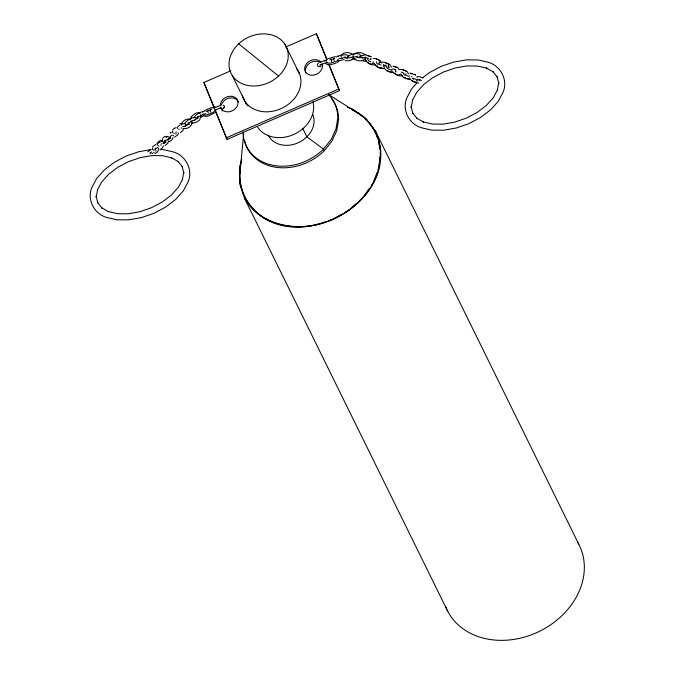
<?xml version="1.0" encoding="UTF-8"?>
<svg xmlns="http://www.w3.org/2000/svg" width="674" height="674" viewBox="0 0 674 674"><rect width="100%" height="100%" fill="white"/><g stroke="black" fill="none" stroke-linecap="round" stroke-linejoin="round"><path stroke-width="1.01" d="M198.232 116.467L197.735 118.102L194.238 120.351M152.467 149.35L152.703 147.749M157.278 145.449L157.371 144.27M161.726 141.27L161.743 140.554M166.267 137.243L166.276 136.527M172.46 132.643L172.477 132.011M177.515 128.439L177.607 127.26M392.158 68.959L391.998 69.852M409.143 75.749L408.983 76.642M417.594 79.802L417.619 79.296M181.357 125.212C181.373 121.118 186.841 118.009 190.464 119.365M380.01 156.225L379.117 167.009L378.047 169.831M380.161 154.439L380.456 150.858L378.375 141.734M239.843 174.313L243.685 133.528M172.915 137.361C172.83 139.501 170.674 141.599 168.559 141.574M183.564 128.591L182.881 130.621L180.287 132.677M341.069 56.65C341.777 51.637 350.455 51.392 353.007 55.1M158.5 149.695L157.834 151.532L154.885 153.723M163.31 145.795L162.636 147.631L160.05 149.687M168.365 141.582L167.691 143.427L165.105 145.483M178.492 132.989L177.582 135.095L174.507 137.058M383.894 65.092C383.22 69.085 387.87 72.615 391.56 71.655M187.869 123.098C188.349 124.218 192.031 119.745 194.82 120.166M324.851 61.444L325.028 60.466M338.146 58.958L337.716 60.23A2.949 2.359 -16.3 0 1 335.879 61.503L330.117 63.171L327.867 63.078A3.126 2.502 -16.3 0 1 326.528 61.654M190.675 118.843L191.323 116.905M155.247 148.609L154.995 149.283M164.835 140.369L164.422 141.203L166.065 139.821M385.882 64.948L385.873 65.74M241.688 159.612L239.43 167.514L239.607 183.606L244.578 198.409L447.831 611.47M216.068 109.415L215.385 110.89L215.832 111.901M156.073 150.428L155.728 151.111M162.426 140.066L162.763 139.375M165.787 142.736L165.964 140.462M172.552 131.464L172.898 130.773M170.328 138.709L170.505 136.426M175.922 134.143L176.099 131.86M373.337 61.679L372.975 62.32M241.604 160.522C235.336 181.685 244.392 205.528 263.087 217.323C281.816 227.972 305.078 229.413 325.163 221.822M376.977 172.654L373.067 182.999L371.34 185.46M197.474 117.04L197.069 117.495L202.891 114.572M208.081 112.962L208.207 111.985L207.365 111.084M202.655 112.154L203.076 111.134M222.412 108.851C224.122 108.489 225.563 105.624 223.178 105.186M156.983 143.36L159.334 141.018M326.553 60.365L326.873 59.75A2.949 2.359 -16.3 0 1 328.701 58.47L334.473 56.801L336.722 56.902M331.541 61.612L331.574 60.003L330.26 59.253M150.361 152.855L150.024 153.343L151.642 151.979M191.214 117.057C193.219 114.69 197.179 111.033 200.203 113.561M369.04 188.737L362.722 197.743L359.621 200.523M244.527 140.184A49.067 39.749 -26.2 0 0 276.711 167.388A49.067 39.749 -26.2 0 0 324.253 150.732L331.911 141.169L336.798 130.588L338.567 119.702A49.067 39.749 -26.2 0 0 331.381 98.429M199.925 118.624L200.852 116.779L200.507 114.816M370.658 58.781L370.034 59.438M387.98 66.667L388.772 64.83L387.651 63.508M210.743 109.5L210.01 111.025L210.692 112.061M223.751 107.975L224.257 107.385M338.828 61.208L337.177 62.674M416.566 83.349L411.713 88.766L406.995 97.587C401.536 109.651 409.067 124.176 421.579 127.799L431.79 130.149L443.627 130.208L456.424 127.967L468.877 123.671L480.444 117.554L490.605 109.837L498.229 101.336L502.947 92.515C508.407 80.45 500.875 65.926 488.364 62.294L478.152 59.952L466.315 59.885L453.518 62.126L441.066 66.431L429.498 72.548L422.674 77.721M152.568 146.637L155.879 144.405M147.842 151.802L150.976 149.401M155.087 149.165L156.874 147.867M373.649 63.053C370.953 65.951 365.594 62.294 365.114 58.941M400.499 73.963C398.275 76.566 393.843 73.887 392.521 71.419M417.459 80.198L416.566 80.459M334.321 58.293L333.689 59.573L334.203 60.744M353.825 54.215C356.689 51.687 362.157 52.092 364.853 54.729M346.992 58.023C351.44 52.286 338.828 55.715 337.885 56.304M356.521 203.295L348.778 210.237L345.29 212.217M215.402 112.499L207.971 116.172L204.728 116.307M318.457 63.145C315.769 64.662 318.33 67.762 320.74 66.49M378.83 63.196L379.858 61.477L378.729 59.843M194.011 117.782C191.475 116.568 178.18 126.451 189.335 124.37M200.026 119.525C197.92 121.809 192.461 125.28 190.843 120.688M172.805 129.661L174.515 128.212M162.67 138.263L164.389 136.814M157.952 143.419L159.654 141.987M177.953 126.569L179.621 125.162M170.017 136.637L172.055 135.061M168.416 139.223L170.033 137.858M165.501 141.894L163.883 143.259L164.397 142.972M359.141 57.576C364.937 51.334 347.085 53.28 347.413 58.276M360.278 56.431L365.308 54.636L370.793 56.726M192.511 122.887L191.711 123.384M161.533 143.848L161.928 143.663M170.084 133.191L170.969 132.694M381.998 67.341C379.159 68.697 375.224 66.237 374.264 63.398M417.332 81.798C414.485 83.163 410.55 80.695 409.59 77.855M341.802 214.189L332.198 219.631L328.179 220.878M206.236 111.505L211.956 109.028M362.578 57.703L357.591 57.543L356.285 56.448M362.334 58.149L365.19 57.315L368.417 58.571M388.451 67.526L389.21 67.105M405.428 74.317L406.195 73.904M350.244 57.72L345.644 57.981L344.271 56.995M350.876 57.602C351.836 56.001 359.773 57.737 357.549 56.161M220.137 105.961L220.297 105.885A9.2 7.456 -26.2 0 1 232.429 96.399A9.2 7.456 -26.2 0 1 235.243 108.767A9.2 7.456 -26.2 0 1 220.71 107.705L220.718 107.495M321.018 64.645L319.948 65.353L320.217 64.477M200.945 117.166L204.273 115.549M214.105 107.714L203.902 82.481L230.82 70.804M285.624 47.037L316.384 33.7L326.595 58.613M226.27 137.808L338.744 89.027L339.536 90.645L227.062 139.417L214.888 109.66L214.442 110.983A2.949 2.384 -36.3 0 1 212.731 112.507L207.28 114.816L205.132 114.925A3.126 2.527 -36.3 0 1 203.809 113.552M181.02 124.53L185.03 123.291M160.842 141.287L162.341 140.714M370.414 59.329L371.298 58.958M379.344 62.994L380.229 62.623M179.882 123.797L181.66 123.662M174.827 128.009L176.234 127.748M154.06 152.518L153.571 152.535M203.438 111.53C201.096 111.202 188.973 118.346 197.701 118.27M165.02 136.468L166.099 136.342M159.965 140.681L161.044 140.554M168.576 139.08L169.3 138.903M320.849 61.907L326.637 59.801M321.675 64.375L327.37 62.303M213.641 107.95L219.438 105.843M182.646 126.678L186.091 125.844M166.074 136.974L167.742 136.418M408.545 78.445C405.672 79.229 402.058 77.139 401.114 74.3M163.083 143.217L164.397 142.846M152.054 153.537L152.914 153.268M384.711 65.605L383.573 65.892M420.037 80.063L418.899 80.358M391.771 70.096L391.105 70.113M410.913 73.677L412.513 73.685M329.94 59.767L334.599 58.419M330.235 64.797L336.191 63.078M168.281 138.987L168.938 138.81M339.207 58.655L345.846 57.425L345.164 57.079M338.356 60.829L343.007 59.818M355.813 59.042L351.407 59.413M366.85 60.955L364.246 61.199L361.887 60.399M375.645 64.704C373.11 65.336 369.242 64.738 368.046 62.21M384.568 68.377C382.048 68.984 377.651 68.436 376.96 65.563M402.496 75.614C399.968 76.246 396.093 75.64 394.905 73.121M380.456 150.858L380.978 150.757M151.027 149.577L138.532 151.776L126.08 156.073L114.513 162.19L104.352 169.907L96.727 178.408L92.009 187.229C86.55 199.293 94.082 213.818 106.593 217.449L116.804 219.791L128.641 219.859L141.439 217.618L153.891 213.313L165.45 207.196L175.619 199.487L183.244 190.978L187.962 182.157C193.421 170.092 185.889 155.568 173.378 151.945L163.167 149.594L160.201 149.577M205.427 113.695L205.907 113.603M194.053 117.588L194.988 117.495M373.211 58.478L375.713 58.613L380.448 60.593M382.133 62.143L384.635 62.278L390.069 64.569M400.061 69.388L402.563 69.523L407.298 71.503M393.49 72.682L390.987 72.548L386.994 70.391M417.467 76.6L419.969 76.735L422.986 77.965M410.466 79.473L407.964 79.338L403.979 77.19M418.942 83.028L416.439 82.894L412.454 80.737M345.484 60.668C348.433 61.149 354.575 60.357 353.361 55.925M367.111 55.42L371.273 56.785M385.907 63.204L387.053 63.348M393.97 66.33L398.132 67.695M402.892 69.995L404.038 70.138M164.144 141.902L162.611 141.784L161.836 140.537M179.284 129.206L178.602 129.155M174.288 133.166L173.597 133.107M169.233 137.37L167.582 136.62M159.098 145.963L158.415 145.913M154.043 150.176L153.015 150.016M392.891 66.17L397.525 67.619M409.876 72.969L415.529 74.915M348.702 55.622L349.343 55.715M170.278 132.264L171.011 132.433M361.011 55.715L361.264 55.74M376.387 59.059L377.187 59.228M343.673 59.742L344.347 59.893M328.044 64.931L325.416 63.381M168.222 140.478L167.7 140.141M159.612 142.079L160.134 142.416M158.634 148.718L157.859 147.968A5.4 2.612 -82.8 0 1 157.632 147.429M347.22 107.233L352.755 109.146L365.999 118.498L375.435 131.009L578.688 544.07M185.131 126.181L188.83 124.117L188.998 122.474M383.253 64.814L386.135 65.985M401.182 72.059L404.063 73.23M393.127 68.933L395.739 69.852M418.588 79.279L421.469 80.45M378.24 63.937L381.122 65.108M405.091 74.848L407.972 76.019M413.575 78.395L416.456 79.566M369.36 61.132L370.835 61.73M390.364 69.818L387.348 68.301M214.003 106.543L215.621 107.604M182.932 128.355C186.816 129.812 192.899 126.105 191.93 121.581M352.157 109.972C364.095 115.254 373.8 126.299 377.684 138.692M161.423 140.672L161.945 141.009M414.51 74.41L415.361 75.058M405.579 70.745L406.548 71.671M388.553 67.055L388.94 67.383M337.421 55.993L338.314 56.523M398.174 68.554L399.362 69.666M390.111 65.429L391.636 67.122M413.617 79.262L412.429 78.15M396.211 72.042L395.411 71.427M360.632 114.799L328.668 94.655A49.067 39.749 -26.2 0 1 337.775 118.085L335.997 128.978L331.119 139.56L323.461 149.114A49.067 39.749 -26.2 0 1 272.203 165.138A49.067 39.749 -26.2 0 1 242.985 131.843M238.68 43.835A30.667 24.845 -26.2 0 1 287.562 50.221A30.667 24.845 -26.2 0 1 249.624 85.758A30.667 24.845 -26.2 0 1 238.68 43.835L278.564 76.044M407.5 72.455L408.621 73.913M380.642 61.545L381.77 63.002M368.956 60.896L368.173 60.02M173.563 135.828L173.041 135.162M222.513 110.983A9.2 7.456 -26.2 0 1 221.502 109.314L220.861 107.393M404.333 75.092L403.616 74.014A5.4 3.286 40.9 0 1 403.347 73.39M395.781 70.846L395.048 69.574M377.095 63.685L377.482 64.182M244.578 198.409C285.304 265.522 407.61 203.481 375.435 131.009M416.759 76.887L417.096 77.459M386.969 67.804L386.632 67.223A5.4 3.286 40.9 0 1 386.362 66.6M284.942 44.29L299.264 73.39M324.253 150.732L323.461 149.114L306.813 136.712L302.727 128.414M232.303 75.581L246.162 103.745M203.902 82.481L213.725 106.416M202.663 114.176L203.085 115.052M341.802 57.871L342.072 58.47M213.751 106.719L213.616 106.509M328.946 64.434L339.536 90.645M316.384 33.7L326.587 58.941M328.937 64.763L338.744 89.027M216.076 112.238L227.062 139.417M322.526 65.9L322.071 64.283M215.048 110.031L220.769 107.764M353.227 56.961C354.676 61.755 364.786 62.589 365.687 57.147M155.408 148.095L155.559 149.274M181.154 127.656L181.213 128.33M160.918 144.666L160.968 145.34M577.677 542.267A73.601 59.624 -26.2 0 1 539.343 631.378A73.601 59.624 -26.2 0 1 445.657 606.76M248.125 105.953A30.667 24.845 -26.2 0 1 245.799 103.012M298.439 71.722A30.667 24.845 -26.2 0 1 299.374 73.314M296.56 68.596A30.667 24.845 -26.2 0 1 282.398 107.992A30.667 24.845 -26.2 0 1 242.387 95.464M367.836 59.447A5.4 3.286 40.9 0 1 367.566 58.815M411.822 76.946A5.4 3.286 40.9 0 1 411.646 76.314M376.758 63.112A5.4 3.286 40.9 0 1 376.311 61.856M204.087 111.505A2.949 2.384 -36.3 0 1 205.806 109.98L211.257 107.671L213.405 107.562A3.126 2.527 -36.3 0 1 214.442 108.354M167.447 139.729A5.4 2.612 -82.8 0 1 167.228 139.189M355.586 111.454A72.876 59.034 -26.2 0 1 380.616 155.323L377.988 171.499A72.876 59.034 -26.2 0 1 296.181 226.759A72.876 59.034 -26.2 0 1 240.407 167.253M312.879 114.723A24.534 19.875 -26.2 0 1 308.085 135.575L303.401 139.771A24.534 19.875 -26.2 0 1 268.303 135.179M312.972 101.858A30.667 24.845 -26.2 0 1 294.075 134.303A30.667 24.845 -26.2 0 1 257.712 127.218M221.241 105.371A9.2 7.456 -26.2 0 1 229.421 98.033A9.2 7.456 -26.2 0 1 238.377 102.001M305.861 72.733A9.2 7.456 -26.2 0 1 309.417 63.339A9.2 7.456 -26.2 0 1 320.209 62.446M321.936 63.803A9.2 7.456 -26.2 0 1 312.475 75.277A9.2 7.456 -26.2 0 1 305.937 64.519A9.2 7.456 -26.2 0 1 320.925 62.134M96.298 196.724L96.23 197.356L97.587 189.621L97.334 190.135L101.648 182.064L108.624 174.28L117.782 167.312L128.481 161.684L140.184 157.64L151.928 155.584L162.468 155.686L171.811 157.834L171.297 157.657L178.442 161.701L177.97 161.305L182.502 166.958L182.165 166.402L183.808 173.294L183.732 172.038L182.384 179.764L182.637 179.25L178.315 187.321L171.339 195.106L162.341 201.964L151.482 207.71L139.788 211.746L128.043 213.81L117.503 213.7L108.152 211.552L108.674 211.737L101.521 207.685L102.001 208.081L97.469 202.427L97.806 202.984L96.163 196.1L96.298 196.724M411.292 107.073L411.224 107.705L412.572 99.971L412.32 100.493L416.633 92.422L423.609 84.638L432.775 77.67L443.475 72.034L455.169 67.998L466.914 65.934L477.453 66.044L486.796 68.192L486.283 68.007L493.435 72.059L492.955 71.663L497.488 77.316L497.151 76.76L498.794 83.643L498.718 82.388L497.37 90.122L497.623 89.608L493.309 97.679L486.325 105.464L477.335 112.322L466.467 118.06L454.773 122.104L443.029 124.159L432.489 124.058L423.146 121.91L423.66 122.087L416.507 118.043L416.987 118.439L412.454 112.785L412.791 113.342L411.148 106.45L411.292 107.073"/></g></svg>
